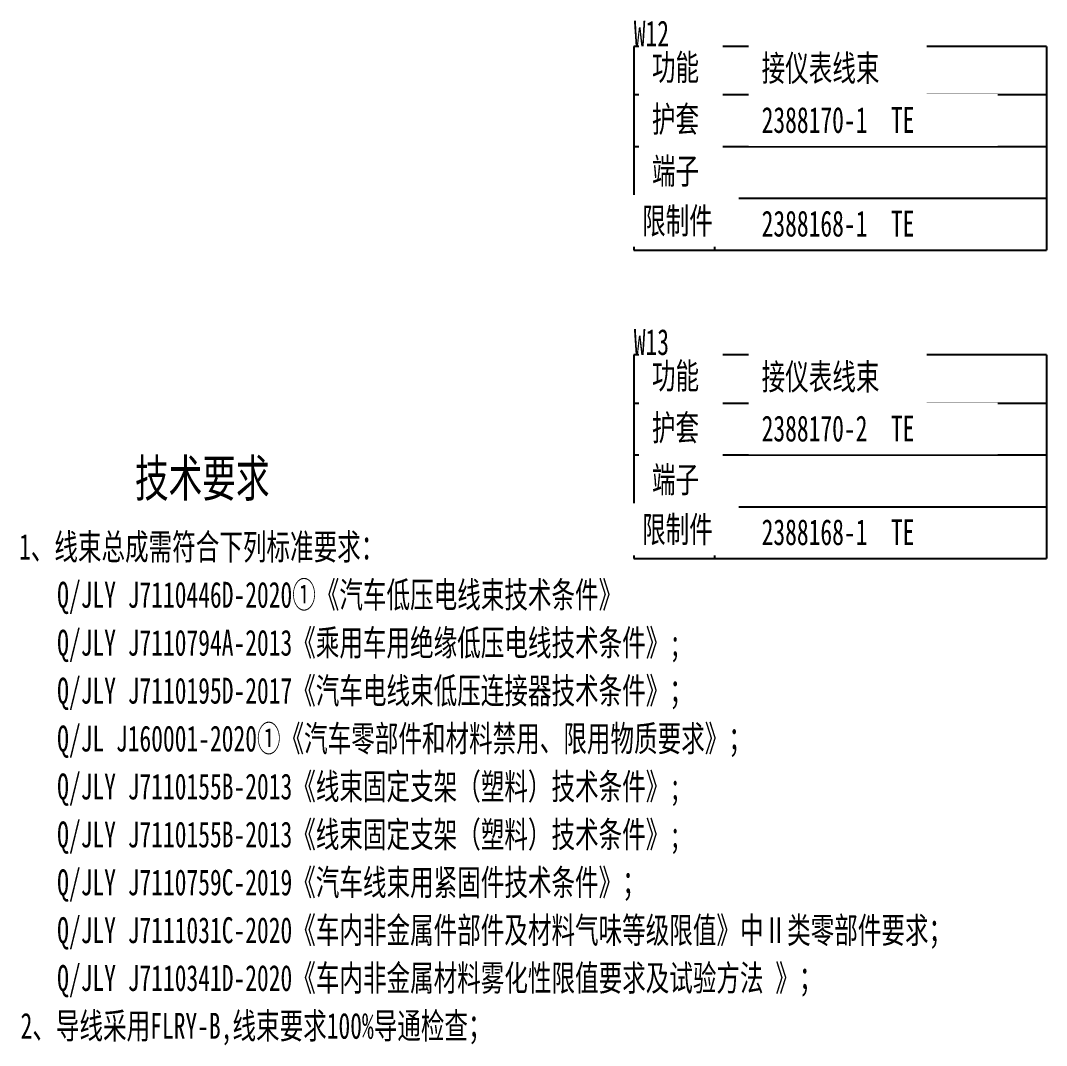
# Model space of a CAD drawing. Header units: millimetres. Extents: x 3853 to 7217, y 3585 to 4426.
# Drawn here: x 4697 to 4835.6, y 3734.4 to 3872.8 of the extents above; entities that cross this region are included whole.
import ezdxf
from ezdxf.enums import TextEntityAlignment as Align

# ---------------------------------------------------------------- set-up
doc = ezdxf.new("R2010")
doc.units = ezdxf.units.MM
doc.layers.add('_0', color=7, linetype='Continuous', lineweight=25)
doc.styles.add('标准', font='', dxfattribs={"width": 0.667})
doc.styles.get('标准').set_extended_font_data('SimSun')

msp = doc.modelspace()

# ---------------------------------------------------------------- linework, layer by layer
at = {"layer": '_0', "linetype": 'ByBlock', "lineweight": -3}
for p, q in [((4779.87, 3869.31), (4779.87, 3841.81)), ((4835.63, 3869.31), (4779.87, 3869.31)), ((4790.78, 3869.31), (4790.78, 3841.81)), ((4835.64, 3869.31), (4835.63, 3841.81)), ((4779.87, 3862.81), (4835.63, 3862.8)), ((4779.87, 3862.81), (4779.87, 3854.81)), ((4779.86, 3855.81), (4835.63, 3855.81)), ((4779.87, 3848.81), (4835.63, 3848.81)), ((4779.87, 3848.81), (4835.63, 3848.81)), ((4779.87, 3827.63), (4779.87, 3800.13)), ((4835.63, 3827.63), (4779.87, 3827.63)), ((4790.78, 3827.63), (4790.78, 3800.13)), ((4835.64, 3827.63), (4835.63, 3800.13)), ((4779.87, 3821.13), (4835.63, 3821.12)), ((4779.87, 3821.13), (4779.87, 3813.13)), ((4779.86, 3814.13), (4835.63, 3814.13)), ((4779.87, 3807.13), (4835.63, 3807.13)), ((4779.87, 3807.13), (4835.63, 3807.13))]:
    msp.add_line(p, q, dxfattribs=at)

# ---------------------------------------------------------------- texts
at = {"layer": '_0', "linetype": 'ByBlock', "lineweight": -3, "style": '标准', "width": 0.667}
msp.add_text('技术要求', height=5, dxfattribs=at).set_placement((4721.57, 3813.48), align=Align.TOP_CENTER)
for s, p in [('1、线束总成需符合下列标准要求：', (4696.81, 3799.97)), ('   Q/JLY J7110446D-2020①《汽车低压电线束技术条件》', (4697.2, 3793.49)), ('   Q/JLY J7110794A-2013《乘用车用绝缘低压电线技术条件》;', (4697.2, 3787.01)), ('   Q/JLY J7110195D-2017《汽车电线束低压连接器技术条件》；', (4697.2, 3780.53)), ('   Q/JL J160001-2020①《汽车零部件和材料禁用、限用物质要求》；', (4697.2, 3774.07)), ('   Q/JLY J7110155B-2013《线束固定支架（塑料）技术条件》;', (4697.2, 3767.59)), ('   Q/JLY J7110155B-2013《线束固定支架（塑料）技术条件》;', (4697.2, 3761.11)), ('   Q/JLY J7110759C-2019《汽车线束用紧固件技术条件》；', (4697.2, 3754.64)), ('   Q/JLY J7111031C-2020《车内非金属件部件及材料气味等级限值》中Ⅱ类零部件要求；', (4697.2, 3748.18)), ('   Q/JLY J7110341D-2020《车内非金属材料雾化性限值要求及试验方法 》；', (4697.2, 3741.72)), ('2、导线采用FLRY-B,线束要求100%导通检查；', (4697.02, 3735.26))]:
    msp.add_text(s, height=3.5, dxfattribs=at).set_placement(p)

# ---------------------------------------------------------------- next in the draw order: texts
at = {"layer": '_0', "char_height": 3.5, "attachment_point": 1, "style": '标准', "bg_fill": 2}
for s, insert, width in [('{\\fFangSong_GB2312|b0|i0|c134|p2;功能}', (4782.33, 3868.24), 7.8037), ('{\\fFangSong_GB2312|b0|i0|c134|p2;接仪表线束}', (4797.15, 3868.13), 20.5328), ('{\\fFangSong_GB2312|b0|i0|c134|p2;2388168-1  TE}', (4797.15, 3847.13), 30.1431), ('{\\fFangSong_GB2312|b0|i0|c134|p2;功能}', (4782.33, 3826.56), 7.8037), ('{\\fFangSong_GB2312|b0|i0|c134|p2;接仪表线束}', (4797.15, 3826.44), 20.5328), ('{\\fFangSong_GB2312|b0|i0|c134|p2;2388168-1  TE}', (4797.15, 3805.45), 30.1431)]:
    msp.add_mtext(s, dxfattribs=dict(at, insert=insert, width=width))

# ---------------------------------------------------------------- next in the draw order: linework, layer by layer
at = {"layer": '_0', "linetype": 'ByBlock', "lineweight": -3}
for p, q in [((4779.87, 3841.81), (4835.63, 3841.81)), ((4779.87, 3800.13), (4835.63, 3800.13))]:
    msp.add_line(p, q, dxfattribs=at)

# ---------------------------------------------------------------- next in the draw order: texts
at = {"layer": '_0', "linetype": 'ByBlock', "lineweight": -3, "char_height": 3.5, "width": 15.1586, "attachment_point": 1, "style": '标准'}
for s, insert in [('W12', (4779.87, 3872.81)), ('W13', (4779.87, 3831.13))]:
    msp.add_mtext(s, dxfattribs=dict(at, insert=insert))
at = {"layer": '_0', "char_height": 3.5, "attachment_point": 1, "style": '标准', "bg_fill": 2}
for s, insert, width in [('{\\fFangSong_GB2312|b0|i0|c134|p2;护套}', (4782.32, 3861.24), 7.8037), ('{\\fFangSong_GB2312|b0|i0|c134|p2;2388170-1  TE}', (4797.15, 3861.13), 30.1431), ('{\\fFangSong_GB2312|b0|i0|c134|p2;护套}', (4782.32, 3819.56), 7.8037), ('{\\fFangSong_GB2312|b0|i0|c134|p2;2388170-2  TE}', (4797.15, 3819.45), 30.1431)]:
    msp.add_mtext(s, dxfattribs=dict(at, insert=insert, width=width))

# ---------------------------------------------------------------- next in the draw order: texts
at = {"layer": '_0', "char_height": 3.5, "width": 7.8037, "attachment_point": 1, "style": '标准', "bg_fill": 2}
for insert in [(4782.33, 3854.24), (4782.33, 3812.56)]:
    msp.add_mtext('{\\fFangSong_GB2312|b0|i0|c134|p2;端子}', dxfattribs=dict(at, insert=insert))

# ---------------------------------------------------------------- next in the draw order: linework, layer by layer
at = {"layer": '_0', "linetype": 'ByBlock', "lineweight": -3}
for p, q in [((4779.86, 3848.81), (4835.63, 3848.81)), ((4779.86, 3807.13), (4835.63, 3807.13))]:
    msp.add_line(p, q, dxfattribs=at)

# ---------------------------------------------------------------- next in the draw order: texts
at = {"layer": '_0', "char_height": 3.5, "width": 11.3184, "attachment_point": 1, "style": '标准', "bg_fill": 2}
for insert in [(4781, 3847.51), (4781, 3805.82)]:
    msp.add_mtext('{\\fFangSong_GB2312|b0|i0|c134|p2;限制件}', dxfattribs=dict(at, insert=insert))

doc.saveas('drawing.dxf')
